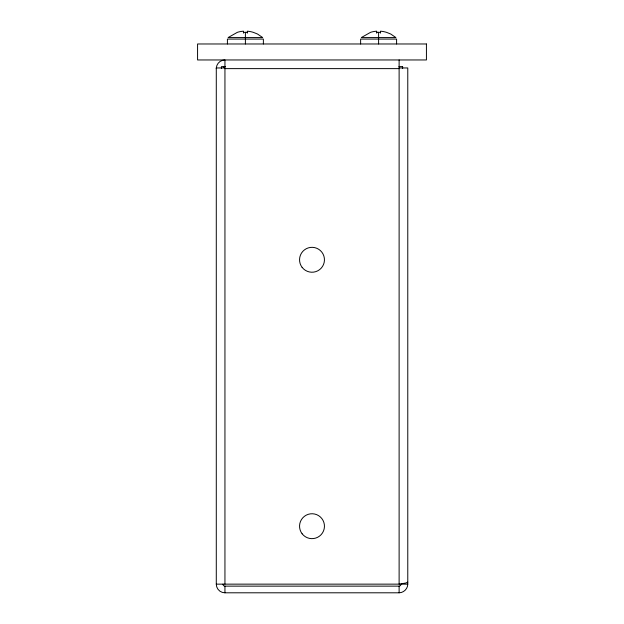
<?xml version="1.0" encoding="UTF-8"?>
<svg xmlns="http://www.w3.org/2000/svg" width="624" height="624" viewBox="0 0 624 624"><rect width="100%" height="100%" fill="white"/><g stroke="black" fill="none" stroke-linecap="round" stroke-linejoin="round"><path stroke-width="0.94" d="M402.581 66.62L402.581 68.453L402.581 66.62L398.9 66.62M399.118 67.954L407.776 67.954L407.776 584.142C407.792 588.783 403.736 592.753 399.118 592.8L224.944 592.8A8.658 8.658 0 0 1 216.286 584.142L216.286 67.954L224.944 67.954M407.776 582.145L405.811 583.019L399.118 584.142L216.286 584.142M399.656 583.791L399.118 584.142L399.118 59.959M222.947 584.142A1.997 1.997 0 0 0 224.944 586.139L399.118 586.139L400.499 585.585L401.115 584.142L407.776 584.142M225.1 66.62L221.419 66.62L221.419 68.453M224.944 68.624L399.118 68.624M399.118 586.139L399.118 592.8M396.591 43.976L396.591 39.078L360.625 39.078L360.625 43.976M380.546 33.134L380.546 31.2A26.153 26.153 0 0 1 386.63 32.386L390.725 34.024L395.905 37.573L361.304 37.573L370.578 32.323A26.153 26.153 0 0 1 376.662 31.2L376.662 33.134M378.604 32.315L378.604 43.976M263.375 43.976L263.375 39.078L227.409 39.078L227.409 43.976M247.338 33.134L247.338 31.2A26.153 26.153 0 0 1 253.422 32.386L257.517 34.024L262.696 37.573L228.095 37.573L237.37 32.323A26.153 26.153 0 0 1 243.454 31.2L243.454 33.134M245.396 32.315L245.396 43.976M224.944 584.142L224.944 59.959A8.658 8.658 0 0 0 216.317 67.954A8.658 8.658 0 0 0 216.286 68.624M224.944 586.139L224.944 592.8M376.662 32.386A24.983 24.983 0 0 1 380.546 32.386M243.454 32.386A24.983 24.983 0 0 1 247.338 32.386M223.532 67.205A1.997 1.997 0 0 1 224.944 66.62M426.426 43.976L197.574 43.976L197.574 59.959L426.426 59.959L426.426 43.976M302.117 533.777A12.457 12.457 0 0 0 323.505 530.962A12.457 12.457 0 0 0 310.378 513.848A12.457 12.457 0 0 0 302.117 533.777M302.117 267.361A12.457 12.457 0 0 0 323.505 264.545A12.457 12.457 0 0 0 310.378 247.432A12.457 12.457 0 0 0 302.117 267.361"/></g></svg>
